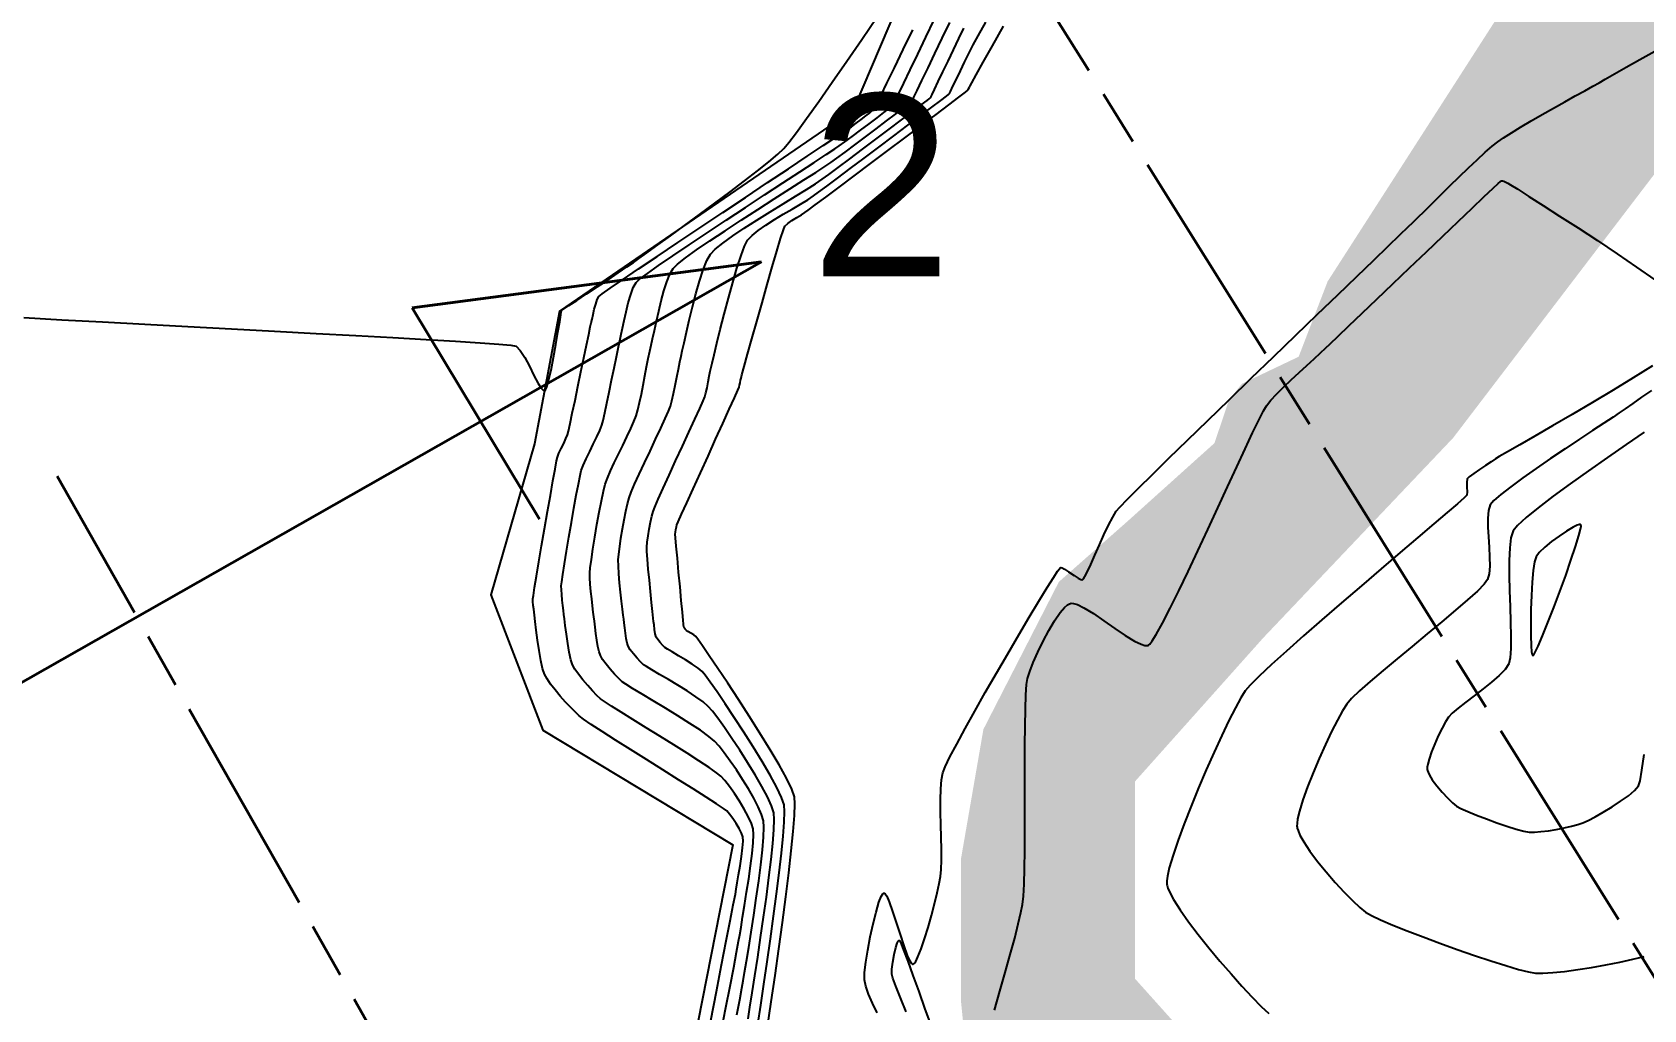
# Model space of a CAD drawing. Header units: metres. Extents: x 708941 to 724052, y 5405153 to 5413472.
# Drawn here: x 709683.2 to 709860, y 5411992.1 to 5412099.3 of the extents above; entities that cross this region are included whole.
import ezdxf

# ---------------------------------------------------------------- set-up
doc = ezdxf.new("R2010")
doc.units = ezdxf.units.M
doc.header["$LTSCALE"] = 12.7
doc.header["$MEASUREMENT"] = 0
doc.linetypes.add('ACAD_ISO08W100', pattern=[36, 24, -3, 6, -3])
for name, color, linetype in [('CONT-MJR1', 252, 'Continuous'), ('CONT-MNR1', 251, 'Continuous'), ('contornos2', 7, 'Continuous'), ('rio', 251, 'Continuous')]:
    doc.layers.add(name, color=color, linetype=linetype)
doc.layers.add('corte', color=214, linetype='ACAD_ISO08W100', lineweight=40)

msp = doc.modelspace()

# ---------------------------------------------------------------- hatches: boundary and pattern name
at = {"layer": 'rio'}
h = msp.add_hatch(dxfattribs=at)
h.set_pattern_fill('MUDST', color=256, scale=15, style=0)
h.paths.add_polyline_path([(709010.72, 5411936.38), (709004.98, 5411946.45), (709001.25, 5411958.08), (708996.13, 5411975.99), (709012.7, 5411962.98), (709030.78, 5411956.49), (709044.53, 5411951.18), (709074.83, 5411950.28), (709089.61, 5411951.82), (709102.43, 5411952.02), (709123.56, 5411954.63), (709134.73, 5411956.95), (709145.4, 5411956.95), (709168.41, 5411955.62), (709183.3, 5411955.53), (709187.67, 5411955.43), (709193.87, 5411958.4), (709194.56, 5411957.99), (709200.68, 5411965.39), (709203.1, 5411977.2), (709205.58, 5411984.02), (709211.33, 5411990.28), (709223.71, 5411994.78), (709231.07, 5411997.27), (709241.21, 5411994.8), (709265.58, 5411997.08), (709286.39, 5412000.38), (709297.9, 5412001.91), (709315.21, 5411997.24), (709326.72, 5411992.03), (709345.09, 5411985.93), (709355.27, 5411979.45), (709376.46, 5411975.37), (709391.72, 5411975.3), (709413.08, 5411978.61), (709438.83, 5411980.92), (709461.63, 5411986.21), (709475.6, 5411989.01), (709492.86, 5411992.74), (709503.45, 5411993.79), (709515.24, 5411993.79), (709532.63, 5411987.71), (709547.37, 5411983.51), (709564.71, 5411977.95), (709575.63, 5411973.62), (709587.68, 5411967.04), (709601.87, 5411958.6), (709607.56, 5411954.31), (709621.49, 5411940.03), (709647.9, 5411909.14), (709660.4, 5411897.76), (709669.81, 5411887.81), (709676.49, 5411876.15), (709682.2, 5411869.04), (709705.75, 5411878.05), (709736, 5411893.04), (709750.64, 5411899.41), (709758.05, 5411906.33), (709764.85, 5411916.27), (709770.13, 5411926.57), (709778.25, 5411949.25), (709785.66, 5411970.64), (709786.5, 5411979.16), (709785.1, 5411992.95), (709785.1, 5412008.74), (709787.55, 5412022.89), (709795.83, 5412039.06), (709803.3, 5412045.65), (709812.9, 5412054.28), (709814.49, 5412059.03), (709815.9, 5412060.78), (709822.13, 5412063.75), (709825.31, 5412072.01), (709847.55, 5412106.6), (709866.9, 5412128.06), (709875.05, 5412136.05), (709882.93, 5412155.32), (709888.97, 5412168.35), (709893.2, 5412182.51), (709907.24, 5412209.92), (709938.47, 5412236.97), (709971.6, 5412250.13), (709991.71, 5412252.94), (710005.1, 5412261.1), (710014.56, 5412263.33), (710040.82, 5412267.64), (710057.91, 5412266.41), (710076.56, 5412261.93), (710102.9, 5412255.3), (710112.79, 5412247.31), (710119.45, 5412240.72), (710131.28, 5412231.78), (710145.37, 5412209.63), (710149.4, 5412194.25), (710150.27, 5412166.43), (710139.83, 5412142.28), (710130.23, 5412129.69), (710126.33, 5412121.71), (710117.73, 5412100.96), (710114.13, 5412096.47), (710111.94, 5412085.44), (710111.94, 5412063.54), (710117.58, 5412054.18), (710137.74, 5412018.92), (710146.76, 5412008.05), (710171.4, 5411997.24), (710179.97, 5411993.95), (710184.25, 5412001.58), (710190.69, 5412018), (710194.77, 5412034.37), (710197.31, 5412050.49), (710197.31, 5412064.26), (710199.32, 5412079.72), (710201.37, 5412092.19), (710205.73, 5412098.48), (710214.95, 5412120.36), (710219.48, 5412128.98), (710230.13, 5412139.36), (710235.6, 5412142.44), (710241.85, 5412140.68), (710250.27, 5412138.84), (710280.27, 5412139.46), (710296.04, 5412143.18), (710311.35, 5412143.18), (710329.27, 5412144.22), (710333.88, 5412147.83), (710359.32, 5412147.31), (710368.97, 5412148.45), (710370.82, 5412151.38), (710390.46, 5412160.63), (710398.15, 5412171.03), (710408.65, 5412192.1), (710415.95, 5412204.58), (710425.69, 5412246.2), (710427.89, 5412275.36), (710429.04, 5412328.01), (710428.04, 5412335.01), (710422.46, 5412340.84), (710414.39, 5412351.33), (710395.98, 5412353.91), (710387.66, 5412360.04), (710378.34, 5412372.12), (710377.12, 5412383.36), (710377.12, 5412396.81), (710371.6, 5412397.8), (710368.77, 5412410.55), (710362.93, 5412436.03), (710362.93, 5412455.01), (710369.68, 5412482.49), (710374.05, 5412500.93), (710382.11, 5412513.13), (710396.48, 5412526.77), (710413.79, 5412540.1), (710438.62, 5412552.3), (710472.36, 5412570.37), (710507.51, 5412590.61), (710519.7, 5412579.46), (710499.92, 5412572.63), (710480.98, 5412561.98), (710445.54, 5412543.55), (710413.79, 5412532.5), (710411.05, 5412528.12), (710405.76, 5412520.43), (710394.25, 5412506.93), (710388.85, 5412494.92), (710386.47, 5412476.01), (710382.71, 5412446.17), (710388.72, 5412397.62), (710394.97, 5412383.05), (710398.02, 5412368.11), (710411.09, 5412363.15), (710426.51, 5412356), (710442.45, 5412348.49), (710447.05, 5412337.14), (710447.05, 5412315.92), (710441.78, 5412260.07), (710441.78, 5412194.92), (710437.48, 5412190.86), (710437.48, 5412179.96), (710422.82, 5412173.29), (710418.74, 5412164.82), (710409.45, 5412149.84), (710394.78, 5412136.49), (710379.86, 5412129.78), (710371.88, 5412127.03), (710311.73, 5412127.03), (710308.89, 5412124), (710254.14, 5412121.42), (710236.99, 5412126.6), (710229.16, 5412118.66), (710218.68, 5412095.96), (710213.59, 5412055.1), (710203.57, 5412019.88), (710201.34, 5412006.55), (710198.59, 5411993.54), (710194.4, 5411986.49), (710188.54, 5411983.77), (710175.67, 5411983.77), (710136.96, 5411996.55), (710120.35, 5412009.39), (710098.73, 5412043.32), (710098.73, 5412061.02), (710096.67, 5412091.87), (710100.83, 5412110.83), (710110.63, 5412117.13), (710123.77, 5412149.24), (710130.92, 5412166.36), (710128.79, 5412197.14), (710123.8, 5412211.38), (710113.15, 5412223.6), (710085.02, 5412238.46), (710058.13, 5412249.84), (710029.73, 5412249.84), (710015.06, 5412246.32), (710001.6, 5412242.56), (709992.04, 5412242.56), (709972.27, 5412238.6), (709963.64, 5412235.76), (709954.26, 5412232.26), (709954.26, 5412228.55), (709945.86, 5412220.35), (709925.83, 5412192.24), (709917.05, 5412177.32), (709899.37, 5412144.55), (709894.3, 5412133.07), (709891.48, 5412127.42), (709886.71, 5412118.47), (709886.71, 5412100.95), (709884.61, 5412095.01), (709863.2, 5412086.46), (709839.07, 5412054.84), (709818.25, 5412032.92), (709804.19, 5412017.18), (709804.19, 5411995.52), (709809.04, 5411990.11), (709796.13, 5411953.84), (709781.68, 5411916.41), (709768.27, 5411889.66), (709746.93, 5411879.08), (709713.1, 5411863.01), (709689.29, 5411855.41), (709697.02, 5411835.95), (709708.2, 5411825.46), (709725.86, 5411817.9), (709778.24, 5411813.93), (709792.75, 5411813.93), (709806.43, 5411818.64), (709820.66, 5411821.87), (709831.69, 5411824.63), (709853.8, 5411835.25), (709879.02, 5411846.88), (709921.68, 5411861.15), (709947.96, 5411871.32), (709969.09, 5411879.92), (709979.29, 5411886.02), (709982.27, 5411909.39), (709987.23, 5411923.13), (709997.03, 5411933.25), (710000.38, 5411927.93), (710000.38, 5411906.72), (709997.04, 5411893.11), (709991.96, 5411879.15), (709967.58, 5411866.46), (709951.2, 5411859.77), (709918.84, 5411852.05), (709894.39, 5411845.25), (709864.94, 5411830.28), (709840.16, 5411819.17), (709812.7, 5411811), (709801.26, 5411807.45), (709779.31, 5411803.47), (709766.14, 5411803.47), (709756.94, 5411797.7), (709737.23, 5411795.78), (709715.18, 5411796.68), (709708.1, 5411801.85), (709698.23, 5411815.71), (709693.86, 5411826.48), (709676.55, 5411857.93), (709667.66, 5411869.47), (709661.18, 5411881.7), (709649.81, 5411896.98), (709627.11, 5411919.87), (709613.01, 5411936.78), (709604.72, 5411946.98), (709591.67, 5411954.52), (709575.87, 5411964.64), (709557.6, 5411970.47), (709551.42, 5411973.23), (709538.02, 5411976.43), (709518.15, 5411979.68), (709504.01, 5411982), (709494.29, 5411985.04), (709479.8, 5411980.64), (709442.42, 5411967.64), (709425.43, 5411960.31), (709402.9, 5411951.24), (709383.6, 5411945.23), (709362.15, 5411938.26), (709331.55, 5411930.11), (709320.42, 5411924.96), (709306.56, 5411912.14), (709285.88, 5411895.62), (709279.31, 5411870.27), (709273.83, 5411857.41), (709264.69, 5411829.66), (709254.13, 5411801.64), (709246.31, 5411791.25), (709237.29, 5411777.87), (709219.52, 5411767.13), (709208.6, 5411765.29), (709203.92, 5411751.48), (709203.91, 5411735.92), (709205.94, 5411719.08), (709203.34, 5411708.78), (709199.33, 5411696.28), (709197.39, 5411684.19), (709189.35, 5411661.06), (709186.31, 5411649.66), (709173.04, 5411639.59), (709167.53, 5411621.08), (709166.78, 5411600.74), (709164.06, 5411585.63), (709162.73, 5411558.53), (709162.73, 5411546.6), (709165.95, 5411526.5), (709173.44, 5411512.03), (709050.6, 5411667.95), (709021.23, 5411751.02), (709026.33, 5411756.01), (709028.1, 5411762.18), (709028.65, 5411783.35), (709023.38, 5411795.31), (709011.24, 5411823.29), (709005.01, 5411832.77), (709001.76, 5411870.86)])

# ---------------------------------------------------------------- linework, layer by layer
at = {"layer": 'CONT-MJR1', "flags": 128}
for points, elevation in [([(709760.52, 5411991.57), (709760.83, 5411993.23), (709761.06, 5411994.51), (709761.2, 5411995.31), (709761.35, 5411996.2), (709761.55, 5411997.44), (709761.8, 5411998.94), (709762.07, 5412000.65), (709762.36, 5412002.49), (709762.64, 5412004.38), (709762.91, 5412006.25), (709763.14, 5412008.04), (709763.32, 5412009.66), (709763.44, 5412011.05), (709763.48, 5412012.14), (709763.43, 5412012.84), (709763.21, 5412013.53), (709762.84, 5412014.37), (709762.35, 5412015.32), (709761.77, 5412016.34), (709761.13, 5412017.39), (709760.45, 5412018.43), (709759.78, 5412019.41), (709759.13, 5412020.29), (709758.55, 5412021.03), (709758.05, 5412021.58), (709757.43, 5412022.11), (709756.5, 5412022.78), (709755.34, 5412023.54), (709754.03, 5412024.36), (709752.67, 5412025.19), (709751.33, 5412026), (709750.1, 5412026.73), (709749.06, 5412027.35), (709748.31, 5412027.82), (709747.91, 5412028.1), (709747.55, 5412028.45), (709747.1, 5412028.92), (709746.62, 5412029.47), (709746.16, 5412030.03), (709745.78, 5412030.55), (709745.53, 5412030.97), (709745.39, 5412031.39), (709745.26, 5412031.97), (709745.15, 5412032.66), (709745.04, 5412033.39), (709744.95, 5412034.1), (709744.88, 5412034.74), (709744.81, 5412035.24), (709744.75, 5412035.75), (709744.67, 5412036.42), (709744.58, 5412037.19), (709744.49, 5412038), (709744.42, 5412038.79), (709744.38, 5412039.49), (709744.38, 5412040.04), (709744.43, 5412040.6), (709744.55, 5412041.5), (709744.72, 5412042.65), (709744.92, 5412043.96), (709745.16, 5412045.35), (709745.4, 5412046.71), (709745.64, 5412047.96), (709745.87, 5412049.01), (709746.06, 5412049.77), (709746.3, 5412050.43), (709746.64, 5412051.22), (709747.06, 5412052.12), (709747.52, 5412053.06), (709747.99, 5412054.03), (709748.45, 5412054.98), (709748.87, 5412055.86), (709749.21, 5412056.64), (709749.46, 5412057.27), (709749.64, 5412057.92), (709749.83, 5412058.73), (709750.03, 5412059.64), (709750.23, 5412060.63), (709750.42, 5412061.64), (709750.61, 5412062.63), (709750.78, 5412063.55), (709750.95, 5412064.37), (709751.1, 5412065.03), (709751.26, 5412065.72), (709751.46, 5412066.61), (709751.68, 5412067.64), (709751.93, 5412068.75), (709752.21, 5412069.89), (709752.51, 5412070.98), (709752.84, 5412071.98), (709753.17, 5412072.82), (709753.53, 5412073.44), (709754, 5412073.91), (709754.88, 5412074.59), (709756.08, 5412075.46), (709757.55, 5412076.47), (709759.21, 5412077.57), (709760.98, 5412078.73), (709762.81, 5412079.91), (709764.61, 5412081.06), (709766.32, 5412082.15), (709767.86, 5412083.14), (709769.17, 5412083.97), (709770.17, 5412084.62), (709770.8, 5412085.04), (709771.47, 5412085.53), (709772.38, 5412086.2), (709773.45, 5412087), (709774.61, 5412087.87), (709775.79, 5412088.76), (709776.91, 5412089.61), (709777.92, 5412090.37), (709778.73, 5412090.98), (709779.28, 5412091.4), (709779.49, 5412091.57), (709779.59, 5412091.67), (709779.7, 5412091.81), (709779.79, 5412091.92), (709779.93, 5412092.21), (709780.28, 5412092.95), (709780.81, 5412094.06), (709781.48, 5412095.44), (709782.23, 5412097.02), (709783.03, 5412098.7), (709783.85, 5412100.39)], 240), ([(709788.75, 5411992.07), (709789.36, 5411994.16), (709789.95, 5411996.22), (709790.5, 5411998.19), (709790.98, 5411999.99), (709791.38, 5412001.55), (709791.67, 5412002.81), (709791.85, 5412003.67), (709791.94, 5412004.57), (709792.01, 5412005.91), (709792.05, 5412007.61), (709792.08, 5412009.59), (709792.09, 5412011.78), (709792.1, 5412014.11), (709792.1, 5412016.49), (709792.1, 5412018.86), (709792.11, 5412021.14), (709792.12, 5412023.24), (709792.15, 5412025.1), (709792.2, 5412026.65), (709792.27, 5412027.79), (709792.37, 5412028.46), (709792.63, 5412029.24), (709793.02, 5412030.23), (709793.52, 5412031.36), (709794.09, 5412032.55), (709794.71, 5412033.72), (709795.35, 5412034.8), (709795.98, 5412035.71), (709796.46, 5412036.26), (709796.79, 5412036.54), (709796.99, 5412036.65), (709797.09, 5412036.69), (709797.19, 5412036.71), (709797.42, 5412036.69), (709797.86, 5412036.57), (709798.57, 5412036.22), (709799.62, 5412035.58), (709800.77, 5412034.79), (709801.95, 5412033.96), (709803.1, 5412033.18), (709804.14, 5412032.54), (709804.84, 5412032.21), (709805.27, 5412032.08), (709805.51, 5412032.07), (709805.6, 5412032.09), (709805.66, 5412032.12), (709805.79, 5412032.24), (709806.06, 5412032.58), (709806.51, 5412033.28), (709807.21, 5412034.54), (709808.05, 5412036.16), (709808.99, 5412038.06), (709810.01, 5412040.18), (709811.08, 5412042.45), (709812.17, 5412044.8), (709813.27, 5412047.16), (709814.33, 5412049.47), (709815.34, 5412051.66), (709816.26, 5412053.65), (709817.08, 5412055.39), (709817.75, 5412056.8), (709818.27, 5412057.82), (709818.59, 5412058.37), (709819.07, 5412058.97), (709819.71, 5412059.66), (709820.47, 5412060.42), (709821.31, 5412061.21), (709822.17, 5412062.02), (709823.02, 5412062.8), (709823.82, 5412063.53), (709824.53, 5412064.17), (709825.09, 5412064.7), (709825.59, 5412065.18), (709826.46, 5412066.01), (709827.64, 5412067.14), (709829.08, 5412068.52), (709830.71, 5412070.07), (709832.47, 5412071.75), (709834.3, 5412073.51), (709836.15, 5412075.27), (709837.95, 5412076.98), (709839.64, 5412078.59), (709841.16, 5412080.04), (709842.46, 5412081.27), (709843.47, 5412082.22), (709844.02, 5412082.74), (709844.28, 5412082.97), (709844.36, 5412083.04), (709844.38, 5412083.05), (709844.41, 5412083.05), (709844.49, 5412083.04), (709844.63, 5412082.99), (709844.85, 5412082.9), (709845.06, 5412082.79), (709845.36, 5412082.61), (709846.16, 5412082.11), (709847.38, 5412081.34), (709848.94, 5412080.35), (709850.76, 5412079.18), (709852.78, 5412077.88), (709854.91, 5412076.48), (709857.07, 5412075.04), (709859.2, 5412073.59), (709861.2, 5412072.19)], 235), ([(709860.94, 5412062.76), (709858.84, 5412061.44), (709856.62, 5412060.08), (709854.36, 5412058.72), (709852.12, 5412057.4), (709849.99, 5412056.16), (709848.05, 5412055.04), (709846.38, 5412054.08), (709845.04, 5412053.32), (709844.13, 5412052.79), (709843.71, 5412052.55), (709843.25, 5412052.24), (709842.64, 5412051.83), (709841.96, 5412051.38), (709841.34, 5412050.95), (709840.85, 5412050.58), (709840.61, 5412050.34), (709840.56, 5412049.97), (709840.58, 5412049.45), (709840.61, 5412048.92), (709840.56, 5412048.55), (709840.28, 5412048.28), (709839.54, 5412047.63), (709838.41, 5412046.66), (709836.94, 5412045.41), (709835.21, 5412043.93), (709833.27, 5412042.28), (709831.18, 5412040.5), (709829.01, 5412038.64), (709826.83, 5412036.76), (709824.68, 5412034.9), (709822.65, 5412033.12), (709820.78, 5412031.46), (709819.14, 5412029.98), (709817.8, 5412028.72), (709816.81, 5412027.74), (709816.25, 5412027.09), (709815.78, 5412026.34), (709815.19, 5412025.24), (709814.48, 5412023.84), (709813.7, 5412022.2), (709812.86, 5412020.39), (709812, 5412018.45), (709811.15, 5412016.45), (709810.33, 5412014.46), (709809.57, 5412012.53), (709808.9, 5412010.71), (709808.35, 5412009.08), (709807.94, 5412007.69), (709807.74, 5412006.79), (709807.67, 5412006.26), (709807.66, 5412005.98), (709807.67, 5412005.87), (709807.7, 5412005.75), (709807.78, 5412005.48), (709807.99, 5412004.99), (709808.41, 5412004.21), (709809.14, 5412003.07), (709810.06, 5412001.78), (709811.12, 5412000.38), (709812.27, 5411998.93), (709813.48, 5411997.47), (709814.71, 5411996.05), (709815.9, 5411994.72), (709817.02, 5411993.52), (709818.02, 5411992.5), (709818.87, 5411991.7)], 235), ([(709779.06, 5411991.89), (709778.44, 5411993.45), (709777.94, 5411994.71), (709777.61, 5411995.6), (709777.49, 5411996.03), (709777.51, 5411996.59), (709777.61, 5411997.35), (709777.76, 5411998.18), (709777.95, 5411998.95), (709778.1, 5411999.42), (709778.21, 5411999.65), (709778.28, 5411999.73), (709778.32, 5411999.74), (709778.34, 5411999.73), (709778.39, 5411999.64), (709778.53, 5411999.34), (709778.8, 5411998.66), (709779.25, 5411997.44), (709779.81, 5411995.9), (709780.45, 5411994.12), (709781.14, 5411992.2), (709781.85, 5411990.24)], 235)]:
    msp.add_lwpolyline(points, dxfattribs=dict(at, elevation=elevation))
at = {"layer": 'CONT-MNR1', "flags": 128}
for points, elevation in [([(709682.3, 5412068.04), (709686.47, 5412067.8), (709690.92, 5412067.56), (709695.55, 5412067.31), (709700.29, 5412067.05), (709705.06, 5412066.8), (709709.77, 5412066.55), (709714.34, 5412066.31), (709718.7, 5412066.07), (709722.76, 5412065.85), (709726.44, 5412065.64), (709729.65, 5412065.45), (709732.33, 5412065.28), (709734.38, 5412065.13), (709735.72, 5412065), (709736.29, 5412064.9), (709736.74, 5412064.44), (709737.24, 5412063.66), (709737.75, 5412062.7), (709738.25, 5412061.7), (709738.72, 5412060.83), (709739.04, 5412060.31), (709739.24, 5412060.07), (709739.35, 5412060), (709739.4, 5412060), (709739.44, 5412060.02), (709739.52, 5412060.13), (709739.66, 5412060.45), (709739.86, 5412061.13), (709740.12, 5412062.29), (709740.39, 5412063.65), (709740.65, 5412065.08), (709740.88, 5412066.43), (709741.07, 5412067.57), (709741.19, 5412068.36), (709741.24, 5412068.66), (709741.26, 5412068.74), (709741.28, 5412068.81), (709741.5, 5412068.95), (709742.09, 5412069.35), (709742.96, 5412069.92), (709744.02, 5412070.63), (709745.19, 5412071.41), (709746.38, 5412072.2), (709747.5, 5412072.96), (709748.45, 5412073.61), (709749.17, 5412074.1), (709749.74, 5412074.51), (709750.64, 5412075.16), (709751.82, 5412076.01), (709753.22, 5412077.02), (709754.77, 5412078.15), (709756.41, 5412079.36), (709758.1, 5412080.6), (709759.76, 5412081.84), (709761.34, 5412083.04), (709762.77, 5412084.15), (709764.01, 5412085.14), (709764.99, 5412085.96), (709765.65, 5412086.57), (709766.2, 5412087.23), (709767.06, 5412088.36), (709768.16, 5412089.89), (709769.48, 5412091.74), (709770.96, 5412093.85), (709772.55, 5412096.15), (709774.21, 5412098.56), (709775.9, 5412101.01)], 243), ([(709758.8, 5411989.75), (709759.3, 5411992.36), (709759.76, 5411994.72), (709760.16, 5411996.78), (709760.47, 5411998.44), (709760.7, 5411999.66), (709760.82, 5412000.34), (709760.96, 5412001.18), (709761.14, 5412002.28), (709761.36, 5412003.58), (709761.58, 5412005.01), (709761.81, 5412006.48), (709762.01, 5412007.92), (709762.18, 5412009.27), (709762.29, 5412010.44), (709762.33, 5412011.36), (709762.29, 5412011.96), (709762.1, 5412012.57), (709761.75, 5412013.31), (709761.31, 5412014.13), (709760.79, 5412014.99), (709760.23, 5412015.83), (709759.68, 5412016.6), (709759.17, 5412017.26), (709758.73, 5412017.76), (709758.27, 5412018.13), (709757.45, 5412018.7), (709756.35, 5412019.42), (709755.04, 5412020.26), (709753.58, 5412021.17), (709752.06, 5412022.12), (709750.54, 5412023.06), (709749.1, 5412023.95), (709747.81, 5412024.75), (709746.74, 5412025.42), (709745.97, 5412025.93), (709745.56, 5412026.22), (709745.16, 5412026.6), (709744.67, 5412027.11), (709744.14, 5412027.69), (709743.61, 5412028.31), (709743.13, 5412028.93), (709742.73, 5412029.49), (709742.46, 5412029.96), (709742.28, 5412030.52), (709742.11, 5412031.35), (709741.95, 5412032.31), (709741.8, 5412033.32), (709741.68, 5412034.26), (709741.59, 5412035.02), (709741.54, 5412035.49), (709741.48, 5412035.92), (709741.42, 5412036.46), (709741.35, 5412037.06), (709741.29, 5412037.66), (709741.26, 5412038.2), (709741.25, 5412038.62), (709741.3, 5412039.05), (709741.42, 5412039.88), (709741.61, 5412041.04), (709741.83, 5412042.44), (709742.09, 5412043.97), (709742.36, 5412045.57), (709742.64, 5412047.13), (709742.89, 5412048.57), (709743.12, 5412049.79), (709743.31, 5412050.72), (709743.44, 5412051.26), (709743.66, 5412051.83), (709743.98, 5412052.55), (709744.36, 5412053.34), (709744.76, 5412054.16), (709745.14, 5412054.95), (709745.47, 5412055.66), (709745.69, 5412056.23), (709745.83, 5412056.76), (709746.02, 5412057.59), (709746.25, 5412058.66), (709746.51, 5412059.88), (709746.77, 5412061.19), (709747.04, 5412062.5), (709747.29, 5412063.73), (709747.51, 5412064.82), (709747.69, 5412065.68), (709747.81, 5412066.24), (709747.97, 5412066.9), (709748.15, 5412067.74), (709748.36, 5412068.69), (709748.6, 5412069.65), (709748.86, 5412070.56), (709749.14, 5412071.34), (709749.45, 5412071.9), (709749.84, 5412072.25), (709750.69, 5412072.88), (709751.92, 5412073.75), (709753.47, 5412074.81), (709755.26, 5412076.02), (709757.24, 5412077.34), (709759.32, 5412078.72), (709761.45, 5412080.12), (709763.55, 5412081.5), (709765.56, 5412082.81), (709767.4, 5412084.01), (709769, 5412085.07), (709770.31, 5412085.92), (709771.24, 5412086.54), (709771.74, 5412086.87), (709772.34, 5412087.31), (709773.14, 5412087.9), (709774.06, 5412088.58), (709775, 5412089.29), (709775.88, 5412089.96), (709776.63, 5412090.53), (709777.15, 5412090.93), (709777.37, 5412091.1), (709777.5, 5412091.24), (709777.65, 5412091.42), (709777.77, 5412091.57), (709777.91, 5412091.86), (709778.27, 5412092.61), (709778.83, 5412093.76), (709779.53, 5412095.23), (709780.34, 5412096.92), (709781.23, 5412098.78), (709782.16, 5412100.7)], 241), ([(709757.64, 5411990.96), (709758.26, 5411994.13), (709758.83, 5411997.05), (709759.34, 5411999.67), (709759.77, 5412001.88), (709760.11, 5412003.63), (709760.34, 5412004.82), (709760.44, 5412005.37), (709760.55, 5412006.05), (709760.7, 5412006.94), (709760.85, 5412007.93), (709761, 5412008.95), (709761.12, 5412009.87), (709761.18, 5412010.62), (709761.16, 5412011.08), (709761.02, 5412011.5), (709760.75, 5412012.01), (709760.42, 5412012.57), (709760.06, 5412013.12), (709759.71, 5412013.59), (709759.41, 5412013.93), (709759.05, 5412014.19), (709758.27, 5412014.71), (709757.13, 5412015.44), (709755.72, 5412016.34), (709754.11, 5412017.36), (709752.38, 5412018.45), (709750.6, 5412019.57), (709748.85, 5412020.67), (709747.2, 5412021.71), (709745.74, 5412022.65), (709744.54, 5412023.43), (709743.67, 5412024.01), (709743.21, 5412024.35), (709742.79, 5412024.75), (709742.28, 5412025.27), (709741.71, 5412025.87), (709741.14, 5412026.53), (709740.58, 5412027.2), (709740.08, 5412027.85), (709739.68, 5412028.44), (709739.4, 5412028.94), (709739.2, 5412029.55), (709739, 5412030.45), (709738.82, 5412031.52), (709738.65, 5412032.66), (709738.5, 5412033.76), (709738.38, 5412034.71), (709738.3, 5412035.41), (709738.26, 5412035.75), (709738.22, 5412036.07), (709738.17, 5412036.48), (709738.14, 5412036.89), (709738.13, 5412037.21), (709738.18, 5412037.57), (709738.32, 5412038.43), (709738.53, 5412039.69), (709738.79, 5412041.25), (709739.09, 5412043.02), (709739.41, 5412044.89), (709739.74, 5412046.76), (709740.05, 5412048.54), (709740.33, 5412050.13), (709740.56, 5412051.42), (709740.73, 5412052.33), (709740.82, 5412052.75), (709740.98, 5412053.16), (709741.23, 5412053.69), (709741.51, 5412054.25), (709741.76, 5412054.77), (709741.92, 5412055.19), (709742.02, 5412055.59), (709742.21, 5412056.41), (709742.45, 5412057.57), (709742.75, 5412058.96), (709743.07, 5412060.49), (709743.4, 5412062.08), (709743.72, 5412063.62), (709744.01, 5412065.02), (709744.26, 5412066.19), (709744.43, 5412067.03), (709744.53, 5412067.45), (709744.62, 5412067.86), (709744.73, 5412068.38), (709744.87, 5412068.95), (709745.02, 5412069.52), (709745.18, 5412070.01), (709745.36, 5412070.35), (709745.73, 5412070.64), (709746.62, 5412071.27), (709747.97, 5412072.2), (709749.71, 5412073.38), (709751.75, 5412074.75), (709754.02, 5412076.28), (709756.44, 5412077.9), (709758.95, 5412079.57), (709761.45, 5412081.23), (709763.88, 5412082.85), (709766.17, 5412084.37), (709768.22, 5412085.74), (709769.98, 5412086.9), (709771.36, 5412087.82), (709772.29, 5412088.44), (709772.68, 5412088.71), (709773.07, 5412088.98), (709773.58, 5412089.36), (709774.14, 5412089.78), (709774.66, 5412090.17), (709775.06, 5412090.48), (709775.25, 5412090.63), (709775.41, 5412090.8), (709775.6, 5412091.03), (709775.74, 5412091.21), (709775.91, 5412091.55), (709776.33, 5412092.42), (709776.97, 5412093.75), (709777.79, 5412095.45), (709778.74, 5412097.43), (709779.79, 5412099.6)], 242), ([(709761.73, 5411991.15), (709761.93, 5411992.41), (709762.18, 5411994), (709762.47, 5411995.85), (709762.79, 5411997.89), (709763.11, 5412000.05), (709763.44, 5412002.28), (709763.75, 5412004.49), (709764.03, 5412006.62), (709764.27, 5412008.61), (709764.45, 5412010.38), (709764.57, 5412011.87), (709764.61, 5412013), (709764.56, 5412013.72), (709764.31, 5412014.48), (709763.86, 5412015.47), (709763.24, 5412016.63), (709762.5, 5412017.91), (709761.69, 5412019.25), (709760.83, 5412020.6), (709759.97, 5412021.89), (709759.16, 5412023.08), (709758.43, 5412024.09), (709757.82, 5412024.89), (709757.37, 5412025.4), (709756.81, 5412025.89), (709756.01, 5412026.46), (709755.06, 5412027.09), (709754.02, 5412027.72), (709752.99, 5412028.34), (709752.01, 5412028.91), (709751.19, 5412029.4), (709750.58, 5412029.76), (709750.26, 5412029.97), (709749.95, 5412030.28), (709749.56, 5412030.7), (709749.16, 5412031.17), (709748.81, 5412031.62), (709748.59, 5412031.99), (709748.48, 5412032.34), (709748.38, 5412032.84), (709748.29, 5412033.43), (709748.21, 5412034.02), (709748.14, 5412034.56), (709748.09, 5412034.98), (709748.04, 5412035.39), (709747.96, 5412036.07), (709747.85, 5412036.94), (709747.74, 5412037.93), (709747.64, 5412038.95), (709747.56, 5412039.94), (709747.51, 5412040.8), (709747.5, 5412041.46), (709747.55, 5412042.1), (709747.65, 5412042.92), (709747.78, 5412043.86), (709747.95, 5412044.86), (709748.13, 5412045.86), (709748.32, 5412046.8), (709748.51, 5412047.62), (709748.69, 5412048.28), (709748.91, 5412048.88), (709749.29, 5412049.77), (709749.79, 5412050.87), (709750.36, 5412052.1), (709750.98, 5412053.4), (709751.59, 5412054.69), (709752.16, 5412055.9), (709752.64, 5412056.96), (709753.01, 5412057.79), (709753.22, 5412058.32), (709753.39, 5412058.93), (709753.57, 5412059.71), (709753.75, 5412060.6), (709753.92, 5412061.52), (709754.09, 5412062.4), (709754.25, 5412063.19), (709754.39, 5412063.82), (709754.52, 5412064.38), (709754.72, 5412065.28), (709754.98, 5412066.44), (709755.29, 5412067.77), (709755.64, 5412069.21), (709756.02, 5412070.66), (709756.41, 5412072.04), (709756.82, 5412073.28), (709757.22, 5412074.29), (709757.61, 5412074.99), (709758.13, 5412075.53), (709758.97, 5412076.21), (709760.05, 5412077), (709761.32, 5412077.85), (709762.7, 5412078.74), (709764.14, 5412079.64), (709765.57, 5412080.52), (709766.92, 5412081.35), (709768.13, 5412082.1), (709769.13, 5412082.73), (709769.85, 5412083.21), (709770.6, 5412083.75), (709771.63, 5412084.52), (709772.89, 5412085.46), (709774.29, 5412086.51), (709775.76, 5412087.61), (709777.21, 5412088.71), (709778.58, 5412089.74), (709779.78, 5412090.65), (709780.73, 5412091.37), (709781.37, 5412091.85), (709781.61, 5412092.04), (709781.71, 5412092.15), (709781.81, 5412092.28), (709781.92, 5412092.5), (709782.19, 5412093.07), (709782.6, 5412093.93), (709783.1, 5412094.99), (709783.67, 5412096.18), (709784.27, 5412097.42), (709784.86, 5412098.64), (709785.41, 5412099.77)], 239), ([(709762.79, 5411990.51), (709763.12, 5411992.63), (709763.46, 5411994.94), (709763.82, 5411997.38), (709764.18, 5411999.89), (709764.53, 5412002.39), (709764.86, 5412004.84), (709765.15, 5412007.16), (709765.39, 5412009.29), (709765.58, 5412011.16), (709765.7, 5412012.71), (709765.74, 5412013.88), (709765.69, 5412014.6), (709765.41, 5412015.41), (709764.88, 5412016.52), (709764.15, 5412017.86), (709763.28, 5412019.36), (709762.3, 5412020.96), (709761.26, 5412022.59), (709760.22, 5412024.18), (709759.23, 5412025.67), (709758.33, 5412026.99), (709757.58, 5412028.06), (709757.02, 5412028.83), (709756.7, 5412029.23), (709756.25, 5412029.6), (709755.61, 5412030.04), (709754.86, 5412030.51), (709754.09, 5412030.96), (709753.4, 5412031.37), (709752.88, 5412031.68), (709752.62, 5412031.85), (709752.38, 5412032.08), (709752.09, 5412032.4), (709751.83, 5412032.73), (709751.66, 5412033.01), (709751.56, 5412033.35), (709751.48, 5412033.83), (709751.42, 5412034.33), (709751.37, 5412034.72), (709751.33, 5412035.07), (709751.25, 5412035.8), (709751.15, 5412036.81), (709751.03, 5412037.99), (709750.91, 5412039.24), (709750.79, 5412040.46), (709750.7, 5412041.54), (709750.64, 5412042.38), (709750.63, 5412042.87), (709750.67, 5412043.41), (709750.76, 5412044.09), (709750.88, 5412044.84), (709751.02, 5412045.6), (709751.17, 5412046.27), (709751.31, 5412046.79), (709751.49, 5412047.25), (709751.88, 5412048.13), (709752.42, 5412049.33), (709753.07, 5412050.76), (709753.79, 5412052.32), (709754.53, 5412053.93), (709755.24, 5412055.49), (709755.89, 5412056.9), (709756.43, 5412058.08), (709756.81, 5412058.93), (709756.99, 5412059.36), (709757.1, 5412059.79), (709757.23, 5412060.35), (709757.35, 5412060.98), (709757.47, 5412061.6), (709757.58, 5412062.17), (709757.68, 5412062.61), (709757.79, 5412063.06), (709758, 5412063.96), (709758.31, 5412065.22), (709758.69, 5412066.74), (709759.12, 5412068.42), (709759.58, 5412070.16), (709760.06, 5412071.88), (709760.52, 5412073.47), (709760.96, 5412074.84), (709761.36, 5412075.89), (709761.69, 5412076.53), (709762.17, 5412077.05), (709762.85, 5412077.61), (709763.69, 5412078.19), (709764.62, 5412078.79), (709765.6, 5412079.38), (709766.58, 5412079.95), (709767.49, 5412080.49), (709768.28, 5412080.97), (709768.91, 5412081.38), (709769.47, 5412081.79), (709770.37, 5412082.46), (709771.56, 5412083.34), (709772.95, 5412084.39), (709774.48, 5412085.54), (709776.09, 5412086.75), (709777.71, 5412087.96), (709779.26, 5412089.13), (709780.69, 5412090.21), (709781.91, 5412091.13), (709782.87, 5412091.86), (709783.5, 5412092.33), (709783.73, 5412092.5), (709783.78, 5412092.57), (709783.83, 5412092.63), (709783.94, 5412092.85), (709784.2, 5412093.41), (709784.58, 5412094.2), (709785.02, 5412095.12), (709785.46, 5412096.04), (709785.86, 5412096.86), (709786.17, 5412097.45), (709786.43, 5412097.94), (709786.99, 5412098.96), (709787.81, 5412100.43)], 238), ([(709763.87, 5411990.25), (709764.28, 5411993), (709764.69, 5411995.87), (709765.1, 5411998.8), (709765.5, 5412001.7), (709765.87, 5412004.51), (709766.19, 5412007.16), (709766.47, 5412009.57), (709766.69, 5412011.68), (709766.82, 5412013.42), (709766.87, 5412014.71), (709766.82, 5412015.48), (709766.52, 5412016.33), (709765.94, 5412017.51), (709765.14, 5412018.98), (709764.15, 5412020.65), (709763.04, 5412022.45), (709761.86, 5412024.31), (709760.67, 5412026.16), (709759.5, 5412027.93), (709758.42, 5412029.55), (709757.48, 5412030.94), (709756.73, 5412032.04), (709756.23, 5412032.77), (709756.02, 5412033.05), (709755.78, 5412033.23), (709755.45, 5412033.44), (709755.13, 5412033.63), (709754.97, 5412033.73), (709754.83, 5412033.87), (709754.72, 5412034.02), (709754.69, 5412034.15), (709754.66, 5412034.32), (709754.65, 5412034.47), (709754.61, 5412034.82), (709754.53, 5412035.72), (709754.41, 5412037.01), (709754.27, 5412038.53), (709754.12, 5412040.13), (709753.98, 5412041.67), (709753.86, 5412042.97), (709753.78, 5412043.9), (709753.75, 5412044.29), (709753.78, 5412044.51), (709753.82, 5412044.8), (709753.87, 5412045.08), (709753.93, 5412045.3), (709754.07, 5412045.64), (709754.45, 5412046.48), (709755.01, 5412047.72), (709755.71, 5412049.26), (709756.5, 5412051.01), (709757.34, 5412052.85), (709758.18, 5412054.7), (709758.97, 5412056.44), (709759.67, 5412057.98), (709760.23, 5412059.23), (709760.6, 5412060.07), (709760.75, 5412060.4), (709760.81, 5412060.62), (709760.86, 5412060.9), (709760.92, 5412061.18), (709760.96, 5412061.4), (709761.06, 5412061.76), (709761.32, 5412062.68), (709761.69, 5412064.03), (709762.16, 5412065.72), (709762.7, 5412067.63), (709763.27, 5412069.65), (709763.84, 5412071.68), (709764.39, 5412073.6), (709764.89, 5412075.31), (709765.31, 5412076.7), (709765.61, 5412077.66), (709765.77, 5412078.08), (709766.08, 5412078.37), (709766.55, 5412078.69), (709767.08, 5412079.01), (709767.59, 5412079.31), (709767.97, 5412079.55), (709768.31, 5412079.81), (709769.1, 5412080.4), (709770.26, 5412081.26), (709771.71, 5412082.35), (709773.37, 5412083.59), (709775.18, 5412084.95), (709777.06, 5412086.36), (709778.93, 5412087.76), (709780.72, 5412089.1), (709782.35, 5412090.33), (709783.76, 5412091.39), (709784.86, 5412092.22), (709785.58, 5412092.76), (709785.85, 5412092.97), (709785.93, 5412093.12), (709786.02, 5412093.31), (709786.09, 5412093.46), (709786.27, 5412093.79), (709786.76, 5412094.67), (709787.54, 5412096.05), (709788.54, 5412097.85), (709789.75, 5412100)], 237), ([(709775.89, 5411991.8), (709775.39, 5411992.85), (709774.96, 5411993.83), (709774.64, 5411994.7), (709774.5, 5411995.4), (709774.52, 5411996.21), (709774.65, 5411997.34), (709774.86, 5411998.67), (709775.13, 5412000.11), (709775.44, 5412001.54), (709775.77, 5412002.84), (709776.09, 5412003.92), (709776.33, 5412004.54), (709776.5, 5412004.83), (709776.59, 5412004.92), (709776.64, 5412004.93), (709776.68, 5412004.93), (709776.78, 5412004.84), (709776.96, 5412004.57), (709777.22, 5412003.96), (709777.59, 5412002.92), (709777.99, 5412001.69), (709778.41, 5412000.38), (709778.81, 5411999.14), (709779.2, 5411998.09), (709779.47, 5411997.49), (709779.65, 5411997.21), (709779.76, 5411997.12), (709779.81, 5411997.11), (709779.86, 5411997.12), (709779.95, 5411997.2), (709780.12, 5411997.42), (709780.37, 5411997.93), (709780.72, 5411998.81), (709781.1, 5411999.92), (709781.48, 5412001.16), (709781.84, 5412002.47), (709782.18, 5412003.75), (709782.48, 5412004.95), (709782.71, 5412005.97), (709782.86, 5412006.74), (709782.93, 5412007.51), (709782.96, 5412008.52), (709782.95, 5412009.72), (709782.92, 5412011.04), (709782.89, 5412012.42), (709782.86, 5412013.81), (709782.85, 5412015.14), (709782.88, 5412016.34), (709782.96, 5412017.36), (709783.1, 5412018.13), (709783.36, 5412018.78), (709783.88, 5412019.85), (709784.62, 5412021.26), (709785.54, 5412022.96), (709786.6, 5412024.87), (709787.76, 5412026.92), (709788.98, 5412029.04), (709790.22, 5412031.18), (709791.43, 5412033.25), (709792.58, 5412035.2), (709793.63, 5412036.95), (709794.54, 5412038.43), (709795.26, 5412039.58), (709795.67, 5412040.22), (709795.88, 5412040.5), (709795.96, 5412040.6), (709795.98, 5412040.61), (709796.04, 5412040.62), (709796.18, 5412040.59), (709796.46, 5412040.46), (709796.9, 5412040.17), (709797.5, 5412039.74), (709797.95, 5412039.45), (709798.22, 5412039.32), (709798.36, 5412039.29), (709798.42, 5412039.3), (709798.44, 5412039.32), (709798.52, 5412039.4), (709798.67, 5412039.64), (709798.92, 5412040.13), (709799.32, 5412040.98), (709799.77, 5412042), (709800.27, 5412043.11), (709800.77, 5412044.23), (709801.27, 5412045.28), (709801.73, 5412046.17), (709802.13, 5412046.81), (709802.53, 5412047.26), (709803.35, 5412048.11), (709804.56, 5412049.32), (709806.09, 5412050.84), (709807.9, 5412052.61), (709809.93, 5412054.6), (709812.15, 5412056.76), (709814.49, 5412059.03), (709816.92, 5412061.38), (709819.37, 5412063.75), (709821.81, 5412066.1), (709824.17, 5412068.39), (709826.42, 5412070.55), (709828.5, 5412072.55), (709830.36, 5412074.34), (709831.96, 5412075.88), (709833.24, 5412077.11), (709834.15, 5412077.98), (709834.65, 5412078.46), (709835.21, 5412079.01), (709835.93, 5412079.72), (709836.79, 5412080.56), (709837.73, 5412081.5), (709838.73, 5412082.48), (709839.75, 5412083.48), (709840.76, 5412084.45), (709841.72, 5412085.36), (709842.6, 5412086.17), (709843.36, 5412086.84), (709843.97, 5412087.33), (709844.61, 5412087.77), (709845.46, 5412088.32), (709846.48, 5412088.94), (709847.63, 5412089.61), (709848.84, 5412090.31), (709850.08, 5412091.01), (709851.31, 5412091.7), (709852.47, 5412092.35), (709853.52, 5412092.93), (709854.41, 5412093.42), (709855.09, 5412093.8), (709855.76, 5412094.18), (709856.77, 5412094.76), (709858.05, 5412095.49), (709859.55, 5412096.34), (709861.19, 5412097.27)], 236), ([(709860.84, 5412060.05), (709859.75, 5412059.3), (709858.77, 5412058.61), (709857.94, 5412058.03), (709857.29, 5412057.59), (709856.62, 5412057.13), (709855.61, 5412056.48), (709854.36, 5412055.65), (709852.92, 5412054.7), (709851.36, 5412053.66), (709849.76, 5412052.58), (709848.19, 5412051.5), (709846.71, 5412050.46), (709845.39, 5412049.49), (709844.31, 5412048.65), (709843.54, 5412047.97), (709843.13, 5412047.5), (709842.94, 5412046.89), (709842.87, 5412046.06), (709842.88, 5412045.07), (709842.94, 5412043.99), (709843.02, 5412042.87), (709843.08, 5412041.78), (709843.1, 5412040.78), (709843.04, 5412039.93), (709842.86, 5412039.3), (709842.49, 5412038.81), (709841.73, 5412038.05), (709840.66, 5412037.08), (709839.34, 5412035.95), (709837.84, 5412034.69), (709836.23, 5412033.35), (709834.57, 5412031.98), (709832.94, 5412030.63), (709831.39, 5412029.33), (709829.99, 5412028.14), (709828.82, 5412027.1), (709827.94, 5412026.26), (709827.41, 5412025.66), (709826.95, 5412024.93), (709826.39, 5412023.9), (709825.75, 5412022.64), (709825.06, 5412021.21), (709824.37, 5412019.67), (709823.71, 5412018.11), (709823.1, 5412016.58), (709822.59, 5412015.15), (709822.21, 5412013.9), (709822.02, 5412013.06), (709821.95, 5412012.55), (709821.94, 5412012.28), (709821.96, 5412012.17), (709821.98, 5412012.04), (709822.06, 5412011.77), (709822.27, 5412011.29), (709822.68, 5412010.56), (709823.37, 5412009.52), (709824.21, 5412008.4), (709825.15, 5412007.24), (709826.13, 5412006.1), (709827.11, 5412005.04), (709828.03, 5412004.1), (709828.84, 5412003.34), (709829.48, 5412002.82), (709830.11, 5412002.46), (709831.12, 5412001.98), (709832.45, 5412001.41), (709834.02, 5412000.78), (709835.77, 5412000.11), (709837.63, 5411999.42), (709839.53, 5411998.73), (709841.42, 5411998.08), (709843.21, 5411997.48), (709844.84, 5411996.97), (709846.25, 5411996.55), (709847.36, 5411996.27), (709848.12, 5411996.14), (709848.93, 5411996.13), (709850.01, 5411996.2), (709851.3, 5411996.34), (709852.74, 5411996.54), (709854.27, 5411996.78), (709855.82, 5411997.06), (709857.35, 5411997.36), (709858.77, 5411997.67), (709860.04, 5411997.97)], 236), ([(709860.04, 5412055.46), (709858.07, 5412054.13), (709856, 5412052.71), (709853.93, 5412051.25), (709851.92, 5412049.81), (709850.06, 5412048.44), (709848.42, 5412047.19), (709847.09, 5412046.11), (709846.14, 5412045.25), (709845.65, 5412044.66), (709845.42, 5412043.9), (709845.28, 5412042.78), (709845.22, 5412041.39), (709845.22, 5412039.79), (709845.27, 5412038.08), (709845.33, 5412036.34), (709845.38, 5412034.65), (709845.42, 5412033.1), (709845.41, 5412031.76), (709845.33, 5412030.72), (709845.17, 5412030.06), (709844.77, 5412029.46), (709844.12, 5412028.79), (709843.29, 5412028.07), (709842.36, 5412027.32), (709841.39, 5412026.57), (709840.46, 5412025.86), (709839.63, 5412025.22), (709838.97, 5412024.66), (709838.57, 5412024.23), (709838.24, 5412023.7), (709837.86, 5412023), (709837.45, 5412022.18), (709837.06, 5412021.3), (709836.71, 5412020.42), (709836.43, 5412019.62), (709836.29, 5412019.06), (709836.24, 5412018.72), (709836.23, 5412018.54), (709836.24, 5412018.46), (709836.26, 5412018.38), (709836.32, 5412018.18), (709836.48, 5412017.85), (709836.78, 5412017.36), (709837.28, 5412016.68), (709837.86, 5412016), (709838.45, 5412015.37), (709839, 5412014.84), (709839.45, 5412014.47), (709839.92, 5412014.21), (709840.67, 5412013.87), (709841.63, 5412013.47), (709842.72, 5412013.05), (709843.87, 5412012.64), (709844.98, 5412012.26), (709846, 5412011.94), (709846.84, 5412011.72), (709847.42, 5412011.61), (709847.99, 5412011.61), (709848.71, 5412011.66), (709849.52, 5412011.76), (709850.38, 5412011.9), (709851.24, 5412012.07), (709852.05, 5412012.26), (709852.75, 5412012.45), (709853.29, 5412012.63), (709853.87, 5412012.9), (709854.65, 5412013.3), (709855.55, 5412013.8), (709856.51, 5412014.37), (709857.45, 5412014.99), (709858.3, 5412015.6), (709858.98, 5412016.18), (709859.41, 5412016.7), (709859.58, 5412017.25), (709859.79, 5412018.42), (709860.04, 5412020.12)], 237)]:
    msp.add_lwpolyline(points, dxfattribs=dict(at, elevation=elevation))
at = {"layer": 'CONT-MNR1', "elevation": 238, "flags": 128}
msp.add_lwpolyline([(709847.82, 5412030.99), (709847.84, 5412030.99), (709847.92, 5412031.07), (709848.09, 5412031.36), (709848.39, 5412031.99), (709848.89, 5412033.14), (709849.48, 5412034.59), (709850.12, 5412036.24), (709850.78, 5412038), (709851.42, 5412039.77), (709852, 5412041.45), (709852.5, 5412042.94), (709852.87, 5412044.14), (709853.05, 5412044.84), (709853.11, 5412045.17), (709853.1, 5412045.29), (709853.09, 5412045.32), (709853.05, 5412045.34), (709852.94, 5412045.34), (709852.69, 5412045.27), (709852.23, 5412045.05), (709851.5, 5412044.63), (709850.69, 5412044.08), (709849.87, 5412043.48), (709849.12, 5412042.86), (709848.53, 5412042.29), (709848.17, 5412041.82), (709848.01, 5412041.26), (709847.87, 5412040.3), (709847.76, 5412039.03), (709847.67, 5412037.58), (709847.61, 5412036.04), (709847.58, 5412034.53), (709847.58, 5412033.17), (709847.62, 5412032.04), (709847.68, 5412031.4), (709847.74, 5412031.1), (709847.79, 5412031)], close=True, dxfattribs=at)
at = {"layer": 'contornos2', "color": 30}
msp.add_lwpolyline([(709846.78, 5412202.14), (709840.13, 5412198.82), (709832.3, 5412186.73), (709822.08, 5412179.84), (709821.04, 5412176.46), (709810.12, 5412151.53), (709800.15, 5412140.24), (709787.13, 5412123.38), (709787.13, 5412123.38), (709773.25, 5412090.81), (709741.06, 5412068.73), (709738.29, 5412054.18), (709738.29, 5412054.18), (709733.51, 5412037.65), (709739.23, 5412022.81), (709760.07, 5412010.23), (709750.47, 5411961.58)], dxfattribs=at)
at = {"layer": 'corte', "color": 6, "ltscale": 0.08}
for p, q in [((709992.74, 5411784.82), (709759.96, 5412157.87)), ((709992.74, 5411784.82), (709759.96, 5412157.87)), ((709875.12, 5411717.7), (709685.93, 5412050.65)), ((709875.12, 5411717.7), (709685.93, 5412050.65))]:
    msp.add_line(p, q, dxfattribs=at)
at = {"layer": 'corte', "color": 6}
msp.add_lwpolyline([(709676.6, 5412024.94), (709763.22, 5412074.16), (709724.88, 5412069.13), (709738.86, 5412045.92)], dxfattribs=at)
msp.add_lwpolyline([(709676.6, 5412024.94), (709763.22, 5412074.16), (709724.88, 5412069.13), (709738.86, 5412045.92)], dxfattribs=at)

# ---------------------------------------------------------------- texts
at = {"layer": 'corte', "color": 0, "insert": (709768.58, 5412092.55), "char_height": 20, "width": 758.2044, "attachment_point": 1}
msp.add_mtext('{\\fArial|b0|i0|c0|p34;2}', dxfattribs=at)
msp.add_mtext('{\\fArial|b0|i0|c0|p34;2}', dxfattribs=at)

doc.saveas('drawing.dxf')
